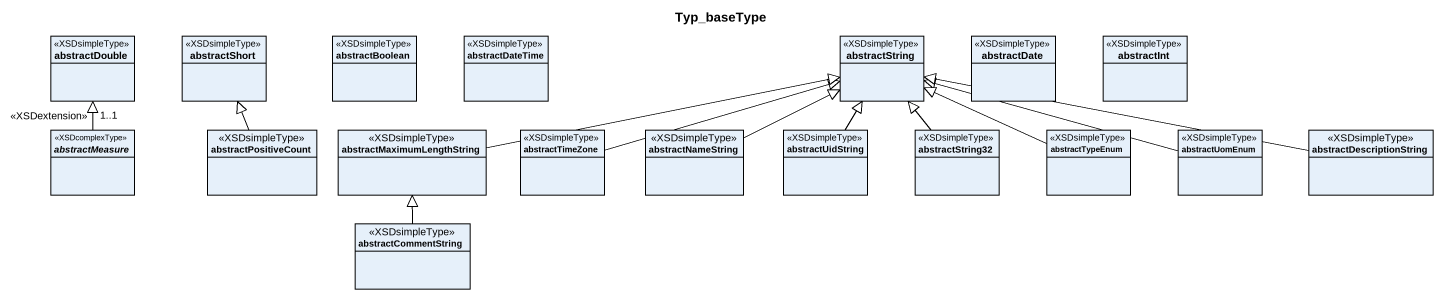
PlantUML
@startuml
title Typ_baseType
hide circle
hide empty members
class abstractDouble <<XSDsimpleType>>
class abstractShort <<XSDsimpleType>>
class abstractBoolean <<XSDsimpleType>>
class abstractDateTime <<XSDsimpleType>>
class abstractString <<XSDsimpleType>>
class abstractDate <<XSDsimpleType>>
class abstractInt <<XSDsimpleType>>
abstract class abstractMeasure <<XSDcomplexType>>
class abstractPositiveCount <<XSDsimpleType>>
class abstractMaximumLengthString <<XSDsimpleType>>
class abstractTimeZone <<XSDsimpleType>>
class abstractNameString <<XSDsimpleType>>
class abstractUidString <<XSDsimpleType>>
class abstractString32 <<XSDsimpleType>>
class abstractTypeEnum <<XSDsimpleType>>
class abstractUomEnum <<XSDsimpleType>>
class abstractDescriptionString <<XSDsimpleType>>
class abstractCommentString <<XSDsimpleType>>
abstractMeasure -up-|> "1..1" abstractDouble : <<XSDextension>>
abstractPositiveCount -up-|> abstractShort
abstractMaximumLengthString -right-|> abstractString
abstractTimeZone -right-|> abstractString
abstractNameString -right-|> abstractString
abstractUidString -up-|> abstractString
abstractString32 -up-|> abstractString
abstractTypeEnum -left-|> abstractString
abstractUomEnum -left-|> abstractString
abstractDescriptionString -left-|> abstractString
abstractCommentString -up-|> abstractMaximumLengthString
@enduml
